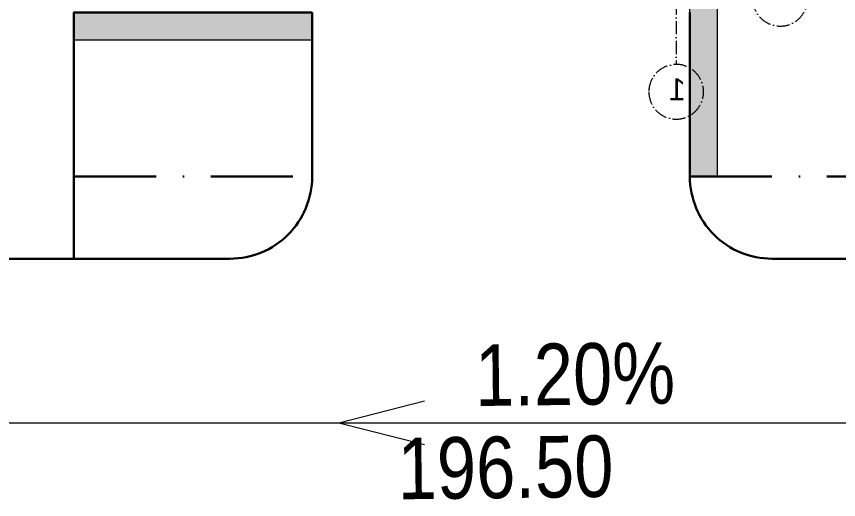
# Model space of a CAD drawing. Header units: millimetres. Extents: x 1353783 to 6492029790, y -7276956 to -512500.
# Drawn here: x 9975102 to 9978106, y -2822982 to -2821216 of the extents above; entities that cross this region are included whole.
import ezdxf

# ---------------------------------------------------------------- set-up
doc = ezdxf.new("R2010")
doc.units = ezdxf.units.MM
for name, pattern in [('482 Границы районов', [5, 3, -1, 0, -1]), ('ACAD_ISO10W100', [18, 12, -3, 0, -3]), ('осевая', [50.8, 31.75, -6.35, 6.35, -6.35])]:
    doc.linetypes.add(name, pattern=pattern)
doc.layers.get('0').update_dxf_attribs({"lineweight": 5})
doc.layers.get('Defpoints').update_dxf_attribs({"color": 255})
for name, color, linetype, lineweight in [('ГП-Граница учасика ИЖС', 3, 'Continuous', 5), ('ГП-Тратуар', 3, 'Continuous', 5), ('оси', 231, 'осевая', 9)]:
    doc.layers.add(name, color=color, linetype=linetype, lineweight=lineweight)
doc.styles.add('GOST Common', font='', dxfattribs={"height": 3})
doc.styles.get("Standard").update_dxf_attribs({"font": 'Arial Narrow.ttf'})
doc.styles.get('GOST Common').set_extended_font_data('GOST Common')

# ---------------------------------------------------------------- blocks, each defined once
blk = doc.blocks.new('амвамвам')
at = {"lineweight": 30, "ltscale": 100, "true_color": 0x939598}
h = blk.add_hatch(color=252, dxfattribs=at)
h.dxf.hatch_style = 1
h.paths.add_polyline_path([(9832780, -3510392), (9832780, -3510892), (9837130, -3510892), (9837130, -3510392)], flags=17)
h.paths.add_polyline_path([(9829980, -3510392), (9829980, -3510892), (9818530, -3510892), (9818530, -3495992), (9844030, -3495992), (9844530, -3495992), (9844530, -3513392), (9844030, -3513392), (9844030, -3496492), (9819030, -3496492), (9819030, -3510392)])
at = {"color": 251, "lineweight": 15, "ltscale": 100, "true_color": 0x636466}
for points in [[(9829980, -3510392), (9829980, -3510892), (9818530, -3510892), (9818530, -3495992), (9844030, -3495992), (9844530, -3495992), (9844530, -3513392), (9844030, -3513392), (9844030, -3496492), (9819030, -3496492), (9819030, -3510392)], [(9832780, -3510392), (9832780, -3510892), (9837130, -3510892), (9837130, -3510392)]]:
    blk.add_lwpolyline(points, close=True, dxfattribs=at)
blk = doc.blocks.new('ТИП-3')
at = {"layer": 'оси', "color": 251, "linetype": 'ACAD_ISO10W100', "lineweight": 13, "ltscale": 20, "true_color": 0x636466}
blk.add_line((10363214, -2868431), (10363214, -2883281), dxfattribs=at)
for centre in [(10361314, -2882081), (10363214, -2883781)]:
    blk.add_circle(centre, 500, dxfattribs=at)
at = {"layer": 'оси', "color": 251, "linetype": 'ACAD_ISO10W100', "lineweight": 13, "ltscale": 20, "true_color": 0x636466, "insert": (10363194, -2883535), "char_height": 400, "width": 158.4, "attachment_point": 2, "line_spacing_factor": 1.016949, "style": 'GOST Common'}
blk.add_mtext('{\\fArial|b0|i0|c204|p34;1}', dxfattribs=at)

msp = doc.modelspace()

# ---------------------------------------------------------------- linework, layer by layer
at = {"layer": 'Defpoints', "color": 18, "lineweight": 20}
for q in [(9976592.8, -2822621.6), (9976592.8, -2822781.3), (9977594.6, -2822701.4)]:
    msp.add_line((9976279.8, -2822701.4), q, dxfattribs=at)
at = {"layer": 'Defpoints', "lineweight": 0, "ltscale": 100}
msp.add_lwpolyline([(9958662, -2822701.4), (9997962.4, -2822701.4)], dxfattribs=at)
at = {"layer": 'ГП-Граница учасика ИЖС', "color": 94, "linetype": '482 Границы районов', "lineweight": 30, "ltscale": 100}
for points in [[(9977562.4, -2821801.7), (9978162.4, -2821801.7), (9978162.4, -2816901.7), (9971962.4, -2816901.7), (9971962.4, -2821801.7), (9974752.4, -2821801.7)], [(9975312.4, -2821801.7), (9976182.4, -2821801.7)]]:
    msp.add_lwpolyline(points, dxfattribs=at)
at = {"layer": 'ГП-Граница учасика ИЖС', "color": 251, "lineweight": 30, "ltscale": 100}
for points in [[(9976182.4, -2821201.6), (9976182.4, -2821801.7, -0.414214), (9975882.4, -2822101.7), (9968042.4, -2822101.7, -0.414214), (9967742.4, -2821801.7), (9967742.4, -2821201.6)], [(9978762.4, -2821201.7), (9978762.4, -2821801.7, -0.414214), (9978462.4, -2822101.7), (9977862.4, -2822101.7, -0.414214), (9977562.4, -2821801.7), (9977562.4, -2821201.7)]]:
    msp.add_lwpolyline(points, format="xyb", dxfattribs=at)
msp.add_lwpolyline([(9975312.4, -2822101.7), (9975312.4, -2821201.6), (9976182.4, -2821201.6)], dxfattribs=at)

# ---------------------------------------------------------------- block references
at = {"color": 1, "lineweight": 30, "xscale": 0.1999999999999998, "yscale": 0.1999999999999998, "zscale": 0.1999999999999998, "rotation": 359.9999889757423}
msp.add_blockref('амвамвам', (8008756.4, -2119122.9), dxfattribs=at)
at = {"layer": 'ГП-Тратуар', "color": 3, "lineweight": 30, "xscale": -0.1999999999999999, "yscale": 0.2, "zscale": 0.2, "rotation": 359.9999889757078}
msp.add_blockref('ТИП-3', (12050155.3, -2244735.9), dxfattribs=at)

# ---------------------------------------------------------------- texts
at = {"layer": 'Defpoints', "color": 18, "lineweight": 20, "insert": (9976496, -2822984.5), "char_height": 225, "width": 1025.425, "attachment_point": 7, "rotation": 0.6876, "line_spacing_factor": 0.9}
msp.add_mtext('{\\C1;    1.20%\\P\\pi329.63659;}196.50', dxfattribs=at)

doc.saveas('drawing.dxf')
